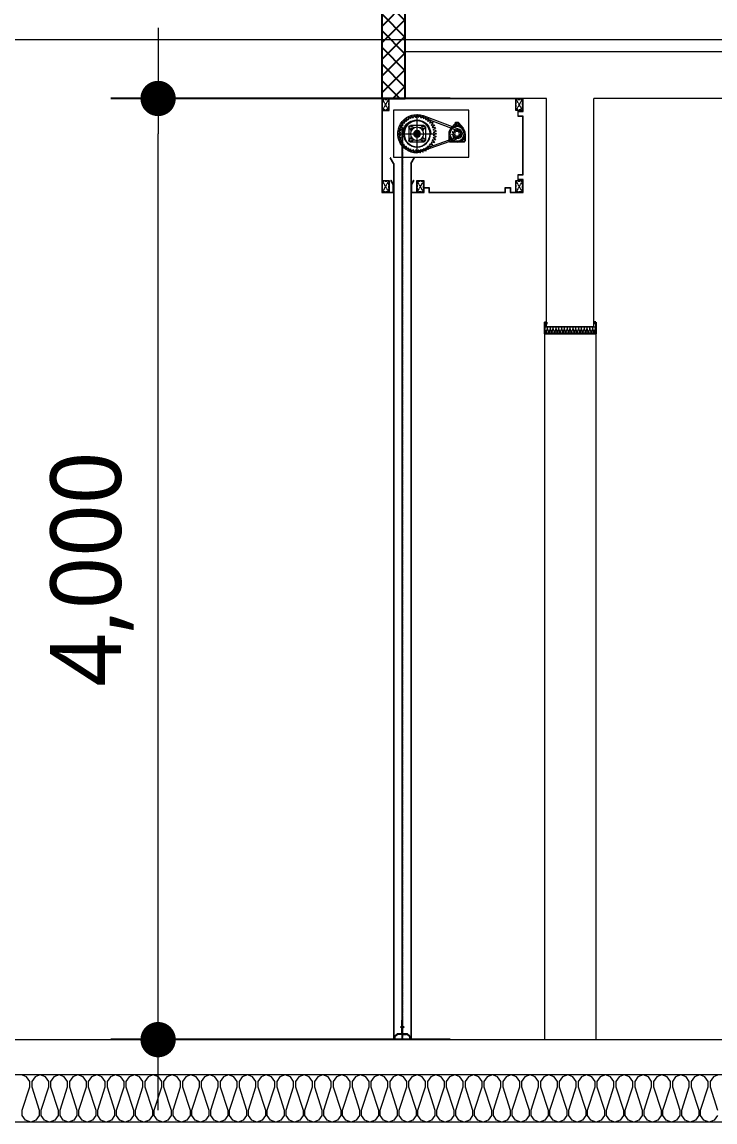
# Model space of a CAD drawing. Header units: millimetres. Extents: x 0 to 420000, y 0 to 297000.
# Drawn here: x 250735 to 253677, y 24100 to 28775 of the extents above; entities that cross this region are included whole.
import ezdxf

# ---------------------------------------------------------------- set-up
doc = ezdxf.new("R2010")
doc.units = ezdxf.units.MM
for name, pattern in [('CEN', [62, 60, -1, 0, -1]), ('CENTER', [2, 1.25, -0.25, 0.25, -0.25]), ('HIDDENX2', [0.75, 0.5, -0.25])]:
    doc.linetypes.add(name, pattern=pattern)
doc.layers.get('Defpoints').update_dxf_attribs({"color": 140})
for name, color, linetype, lineweight in [('A-AXIS-LINE', 1, 'CEN', 15), ('A-CONC-LIN1', 2, 'Continuous', 40), ('A-ELEV-LIN3', 8, 'Continuous', 18), ('A-WAXM-BLOC', 3, 'Continuous', 25), ('A-WAXM-PANL', 6, 'Continuous', 20), ('A-XXXX-FIN2', 6, 'Continuous', 20), ('A-XXXX-INSL2', 8, 'Continuous', 18), ('DJ', 7, 'Continuous', 5)]:
    doc.layers.add(name, color=color, linetype=linetype, lineweight=lineweight)
doc.layers.add('A-CONC-SOLD', color=253, linetype='CEN')
doc.layers.add('CEN', color=1, linetype='CEN')
doc.layers.add('A-XXXX-NPLT', color=144, linetype='Continuous', lineweight=15, plot=False)
doc.styles.add('HY울릉도L', font='')
doc.styles.add('맑은고딕', font='')
doc.styles.get('HY울릉도L').set_extended_font_data('HYwulM')
doc.styles.get('맑은고딕').set_extended_font_data('Malgun Gothic')
doc.dimstyles.new('CDIM', dxfattribs={"dimtxt": 3, "dimasz": 1.5, "dimexe": 2, "dimexo": 1, "dimgap": 1, "dimtad": 1, "dimdec": 0, "dimrnd": 0.5, "dimzin": 0, "dimdsep": 32, "dimlunit": 6, "dimtxsty": 'HY울릉도L', "dimblk1": '_CIDOT', "dimblk2": '_CIDOT', "dimsah": 1, "dimcen": 5.5, "dimclrd": 2, "dimclre": 2, "dimclrt": 7, "dimadec": 0, "dimazin": 0, "dimtfac": 1, "dimtdec": 0, "dimtix": 1, "dimtmove": 2, "dimatfit": 1, "dimldrblk": '_CIDOT', "dimfxl": 1, "dimtolj": 1, "dimtzin": 0, "dimlwd": -1, "dimarcsym": 0})

# ---------------------------------------------------------------- blocks, each defined once
blk = doc.blocks.new('axis(211208)')
at = {"layer": 'A-AXIS-LINE', "ltscale": 1000}
for p, q in [((4631788.1, -436868.7), (4955413.1, -436868.7)), ((4631788.1, -441118.7), (4955413.1, -441118.7))]:
    blk.add_line(p, q, dxfattribs=at)
blk = doc.blocks.new('방화스크린(냉동전실)(220321)')
at = {"layer": 'A-ELEV-LIN3'}
for p, q in [((225625.8, 83870.4), (225624.8, 83858.9)), ((225628.6, 83870.9), (225625.8, 83870.4)), ((225628.6, 83870.9), (225633.2, 83860.2)), ((225638.6, 83871.6), (225635.8, 83860.4)), ((225641.4, 83871.6), (225638.6, 83871.6)), ((225641.4, 83871.6), (225644.2, 83860.4)), ((225651.4, 83870.9), (225646.8, 83860.2)), ((225654.2, 83870.4), (225651.4, 83870.9)), ((225654.2, 83870.4), (225655.2, 83858.9)), ((225464.7, 83835.9), (225444.6, 83813.8)), ((225602.9, 83862.7), (225460.5, 83809.3)), ((225463.3, 83834.3), (225463.3, 83824.4)), ((225606, 83856.5), (225463.7, 83803.1)), ((225476.1, 83838.8), (225464.7, 83838.8)), ((225464.7, 83824.7), (225464.7, 83838.8)), ((225476.1, 83824.6), (225476.1, 83838.8)), ((225476.1, 83835.7), (225496.1, 83813.8)), ((225477.4, 83834.3), (225477.4, 83824.4)), ((225567.9, 83828.3), (225566.6, 83825.8)), ((225566.6, 83825.8), (225575.4, 83818.2)), ((225567.9, 83828.3), (225579.2, 83825.7)), ((225574.8, 83839.1), (225573.1, 83836.8)), ((225573.1, 83836.8), (225580.6, 83828)), ((225574.8, 83839.1), (225585.5, 83834.8)), ((225580.6, 83828), (225579.2, 83825.7)), ((225583.3, 83848.7), (225581.3, 83846.7)), ((225581.3, 83846.7), (225587.2, 83836.8)), ((225583.3, 83848.7), (225593.2, 83842.7)), ((225587.2, 83836.8), (225585.5, 83834.8)), ((225593.2, 83856.9), (225590.9, 83855.2)), ((225590.9, 83855.2), (225595.2, 83844.5)), ((225593.2, 83856.9), (225602, 83849.4)), ((225595.2, 83844.5), (225593.2, 83842.7)), ((225604.2, 83863.4), (225601.7, 83862.1)), ((225601.7, 83862.1), (225604.3, 83850.8)), ((225604.3, 83850.8), (225602, 83849.4)), ((225604.2, 83863.4), (225611.8, 83854.6)), ((225614.2, 83855.6), (225611.8, 83854.6)), ((225611.9, 83825.2), (225668.1, 83825.2)), ((225616.1, 83868.1), (225613.4, 83867.2)), ((225613.4, 83867.2), (225614.2, 83855.6)), ((225614.8, 83825.2), (225622.2, 83817.8)), ((225616.1, 83868.1), (225622.3, 83858.2)), ((225624.8, 83858.9), (225622.3, 83858.2)), ((225635.8, 83860.4), (225633.2, 83860.2)), ((225640, 83717.2), (225640, 83862.8)), ((225640, 83847.9), (225642.2, 83847.9)), ((225640, 83847.2), (225642.2, 83847.2)), ((225646.8, 83860.2), (225644.2, 83860.4)), ((225657.7, 83858.2), (225655.2, 83858.9)), ((225663.9, 83868.1), (225657.7, 83858.2)), ((225665.2, 83825.2), (225657.8, 83817.8)), ((225666.6, 83867.2), (225663.9, 83868.1)), ((225666.6, 83867.2), (225665.8, 83855.6)), ((225668.2, 83854.6), (225665.8, 83855.6)), ((225675.8, 83863.4), (225668.2, 83854.6)), ((225678.3, 83862.1), (225675.7, 83850.8)), ((225678, 83849.4), (225675.7, 83850.8)), ((225678.3, 83862.1), (225675.8, 83863.4)), ((225686.9, 83856.9), (225678, 83849.4)), ((225689.1, 83855.2), (225684.8, 83844.5)), ((225686.8, 83842.7), (225684.8, 83844.5)), ((225696.7, 83848.7), (225686.8, 83842.7)), ((225689.1, 83855.2), (225686.9, 83856.9)), ((225698.7, 83846.7), (225692.8, 83836.8)), ((225694.5, 83834.8), (225692.8, 83836.8)), ((225705.2, 83839.1), (225694.5, 83834.8)), ((225698.7, 83846.7), (225696.7, 83848.7)), ((225706.9, 83836.8), (225699.4, 83828)), ((225700.8, 83825.7), (225699.4, 83828)), ((225712.1, 83828.3), (225700.8, 83825.7)), ((225713.4, 83825.8), (225704.6, 83818.2)), ((225706.9, 83836.8), (225705.2, 83839.1)), ((225713.4, 83825.8), (225712.1, 83828.3)), ((225435.2, 83790), (225435.2, 83759.7)), ((225448.9, 83788.3), (225455.6, 83790.3)), ((225448.9, 83788.3), (225449.3, 83785.5)), ((225449.3, 83785.5), (225456.3, 83785.7)), ((225451.4, 83800.2), (225450.2, 83797.7)), ((225450.2, 83797.7), (225456.2, 83794)), ((225451.4, 83800.2), (225458.1, 83798.2)), ((225453.2, 83777), (225457.8, 83782.2)), ((225453.2, 83777), (225455, 83774.8)), ((225455, 83774.8), (225460.8, 83778.8)), ((225456.2, 83794), (225455.6, 83790.3)), ((225456.3, 83785.7), (225457.8, 83782.2)), ((225459.9, 83808.9), (225457.5, 83807.3)), ((225457.5, 83807.3), (225460.6, 83801)), ((225460.6, 83801), (225458.1, 83798.2)), ((225459.9, 83808.9), (225464.5, 83803.5)), ((225460.8, 83778.8), (225464, 83776.7)), ((225462.9, 83769.7), (225464, 83776.7)), ((225468.1, 83804.5), (225464.5, 83803.5)), ((225468.9, 83811.5), (225468.1, 83804.5)), ((225471.8, 83811.5), (225468.9, 83811.5)), ((225471.8, 83811.5), (225472.7, 83804.5)), ((225476.3, 83803.5), (225472.7, 83804.5)), ((225480.8, 83808.9), (225476.3, 83803.5)), ((225476.6, 83776.7), (225479.8, 83778.7)), ((225477.8, 83769.7), (225476.6, 83776.7)), ((225485.7, 83774.8), (225479.8, 83778.7)), ((225483.2, 83807.3), (225480.2, 83801)), ((225482.6, 83798.1), (225480.2, 83801)), ((225483.2, 83807.3), (225480.8, 83808.9)), ((225489.3, 83800.2), (225482.6, 83798.1)), ((225482.8, 83782.2), (225484.4, 83785.6)), ((225487.5, 83777), (225482.8, 83782.2)), ((225491.4, 83785.5), (225484.4, 83785.6)), ((225490.5, 83797.7), (225484.6, 83793.9)), ((225485.1, 83790.2), (225484.6, 83793.9)), ((225491.8, 83788.3), (225485.1, 83790.2)), ((225485.7, 83774.8), (225487.5, 83777)), ((225490.5, 83797.7), (225489.3, 83800.2)), ((225491.4, 83785.5), (225491.8, 83788.3)), ((225505.5, 83790), (225505.5, 83759.7)), ((225558.4, 83791.4), (225569.6, 83794.2)), ((225558.4, 83791.4), (225558.4, 83788.6)), ((225558.4, 83788.6), (225569.6, 83785.8)), ((225559.6, 83804.2), (225559.1, 83801.4)), ((225559.1, 83801.4), (225569.8, 83796.8)), ((225559.1, 83778.6), (225569.8, 83783.2)), ((225559.1, 83778.6), (225559.6, 83775.8)), ((225559.6, 83804.2), (225571.1, 83805.2)), ((225562.8, 83816.6), (225561.9, 83813.9)), ((225561.9, 83813.9), (225571.8, 83807.7)), ((225562.8, 83816.6), (225574.4, 83815.8)), ((225712.8, 83790), (225567.2, 83790)), ((225569.8, 83796.8), (225569.6, 83794.2)), ((225569.6, 83785.8), (225569.8, 83783.2)), ((225571.8, 83807.7), (225571.1, 83805.2)), ((225575.4, 83818.2), (225574.4, 83815.8)), ((225582.8, 83790), (225582.1, 83790)), ((225604.8, 83818.1), (225604.8, 83761.8)), ((225604.8, 83815.2), (225612.2, 83807.8)), ((225629.5, 83790.6), (225640.6, 83779.5)), ((225630.5, 83794.6), (225644.5, 83780.5)), ((225632.5, 83797.5), (225647.5, 83782.5)), ((225635.5, 83799.5), (225649.5, 83785.4)), ((225650.5, 83789.4), (225639.4, 83800.5)), ((225675.2, 83815.2), (225667.8, 83807.8)), ((225675.2, 83818.1), (225675.2, 83761.8)), ((225705.6, 83815.8), (225704.6, 83818.2)), ((225717.2, 83816.6), (225705.6, 83815.8)), ((225718.1, 83813.9), (225708.2, 83807.7)), ((225708.9, 83805.2), (225708.2, 83807.7)), ((225720.4, 83804.2), (225708.9, 83805.2)), ((225720.9, 83801.4), (225710.2, 83796.8)), ((225710.4, 83794.2), (225710.2, 83796.8)), ((225710.2, 83783.2), (225710.4, 83785.8)), ((225720.9, 83778.6), (225710.2, 83783.2)), ((225721.6, 83791.4), (225710.4, 83794.2)), ((225721.6, 83788.6), (225710.4, 83785.8)), ((225718.1, 83813.9), (225717.2, 83816.6)), ((225720.9, 83801.4), (225720.4, 83804.2)), ((225720.4, 83775.8), (225720.9, 83778.6)), ((225721.6, 83788.6), (225721.6, 83791.4)), ((225441, 83770.6), (225435.2, 83764.8)), ((225440.1, 83754.9), (225500.6, 83754.9)), ((225451, 83760.7), (225445.2, 83754.9)), ((225462.9, 83769.7), (225465.6, 83769)), ((225465.6, 83769), (225468.4, 83775.4)), ((225468.4, 83775.4), (225472.2, 83775.4)), ((225640.9, 83715.3), (225470.5, 83775.3)), ((225641, 83708.4), (225470.6, 83768.4)), ((225475.1, 83769), (225472.2, 83775.4)), ((225475.1, 83769), (225477.8, 83769.7)), ((225489.7, 83760.7), (225495.5, 83754.9)), ((225499.7, 83770.6), (225505.5, 83764.8)), ((225559.6, 83775.8), (225571.1, 83774.8)), ((225561.9, 83766.1), (225571.8, 83772.3)), ((225561.9, 83766.1), (225562.8, 83763.4)), ((225562.8, 83763.4), (225574.4, 83764.2)), ((225566.6, 83754.2), (225575.4, 83761.8)), ((225566.6, 83754.2), (225567.9, 83751.7)), ((225567.9, 83751.7), (225579.2, 83754.3)), ((225571.1, 83774.8), (225571.8, 83772.3)), ((225573.1, 83743.1), (225580.6, 83752)), ((225573.1, 83743.1), (225574.8, 83740.9)), ((225574.4, 83764.2), (225575.4, 83761.8)), ((225574.8, 83740.9), (225585.5, 83745.2)), ((225579.2, 83754.3), (225580.6, 83752)), ((225581.3, 83733.3), (225587.2, 83743.2)), ((225581.3, 83733.3), (225583.3, 83731.3)), ((225583.3, 83731.3), (225593.2, 83737.2)), ((225585.5, 83745.2), (225587.2, 83743.2)), ((225590.9, 83724.8), (225595.2, 83735.5)), ((225593.2, 83737.2), (225595.2, 83735.5)), ((225593.2, 83723.1), (225602, 83730.6)), ((225602, 83730.6), (225604.3, 83729.2)), ((225612.2, 83772.2), (225604.8, 83764.8)), ((225611.9, 83754.8), (225668.1, 83754.8)), ((225622.2, 83762.2), (225614.8, 83754.8)), ((225657.8, 83762.2), (225665.2, 83754.8)), ((225667.8, 83772.2), (225675.2, 83764.8)), ((225675.7, 83729.2), (225678, 83730.6)), ((225686.9, 83723.1), (225678, 83730.6)), ((225684.8, 83735.5), (225686.8, 83737.2)), ((225689.1, 83724.8), (225684.8, 83735.5)), ((225696.7, 83731.3), (225686.8, 83737.2)), ((225692.8, 83743.2), (225694.5, 83745.2)), ((225698.7, 83733.3), (225692.8, 83743.2)), ((225705.2, 83740.9), (225694.5, 83745.2)), ((225696.7, 83731.3), (225698.7, 83733.3)), ((225699.4, 83752), (225700.8, 83754.3)), ((225706.9, 83743.1), (225699.4, 83752)), ((225712.1, 83751.7), (225700.8, 83754.3)), ((225704.6, 83761.8), (225705.6, 83764.2)), ((225713.4, 83754.2), (225704.6, 83761.8)), ((225705.2, 83740.9), (225706.9, 83743.1)), ((225717.2, 83763.4), (225705.6, 83764.2)), ((225708.2, 83772.3), (225708.9, 83774.8)), ((225718.1, 83766.1), (225708.2, 83772.3)), ((225720.4, 83775.8), (225708.9, 83774.8)), ((225712.1, 83751.7), (225713.4, 83754.2)), ((225717.2, 83763.4), (225718.1, 83766.1)), ((225590.9, 83724.8), (225593.2, 83723.1)), ((225601.7, 83717.9), (225604.3, 83729.2)), ((225601.7, 83717.9), (225604.2, 83716.6)), ((225604.2, 83716.6), (225611.8, 83725.4)), ((225611.8, 83725.4), (225614.2, 83724.4)), ((225613.4, 83712.8), (225614.2, 83724.4)), ((225613.4, 83712.8), (225616.1, 83711.9)), ((225616.1, 83711.9), (225622.3, 83721.8)), ((225622.3, 83721.8), (225624.8, 83721.1)), ((225625.8, 83709.6), (225624.8, 83721.1)), ((225625.8, 83709.6), (225628.6, 83709.1)), ((225628.6, 83709.1), (225633.2, 83719.8)), ((225633.2, 83719.8), (225635.8, 83719.6)), ((225638.6, 83708.4), (225635.8, 83719.6)), ((225638.6, 83708.4), (225641.4, 83708.4)), ((225641.4, 83708.4), (225644.2, 83719.6)), ((225644.2, 83719.6), (225646.8, 83719.8)), ((225651.4, 83709.1), (225646.8, 83719.8)), ((225652.1, 83687.8), (225651, 83687.2)), ((225665, 83663), (225651, 83687.2)), ((225651.4, 83709.1), (225654.2, 83709.6)), ((225666.2, 83663.4), (225652.1, 83687.8)), ((225654.2, 83709.6), (225655.2, 83721.1)), ((225655.2, 83721.1), (225657.7, 83721.8)), ((225663.9, 83711.9), (225657.7, 83721.8)), ((225663.9, 83711.9), (225666.6, 83712.8)), ((225665.8, 83724.4), (225668.2, 83725.4)), ((225666.6, 83712.8), (225665.8, 83724.4)), ((225675.8, 83716.6), (225668.2, 83725.4)), ((225678.3, 83717.9), (225675.7, 83729.2)), ((225675.8, 83716.6), (225678.3, 83717.9)), ((225686.9, 83723.1), (225689.1, 83724.8)), ((225738.8, 83663.4), (225752.9, 83687.8)), ((225740, 83663), (225754, 83687.2)), ((225752.9, 83687.8), (225754, 83687.2)), ((225665, 83663), (225665, 79940)), ((225666.2, 83663.4), (225666.2, 79940)), ((225738.8, 83663.4), (225738.8, 79940)), ((225740, 83663), (225740, 79940))]:
    blk.add_line(p, q, dxfattribs=at)
blk.add_lwpolyline([(225420, 83890), (225740, 83890), (225740, 83690), (225420, 83690)], close=True, dxfattribs=at)
for centre, radius in [((225470.3, 83790), 35.1), ((225470.3, 83830.7), 4.16), ((225640, 83790), 57.2), ((225640, 83790), 55), ((225470.3, 83790), 30.4), ((225470.3, 83790), 10.3), ((225613.6, 83816.4), 5.28), ((225640, 83790), 28.1), ((225640, 83790), 14.2), ((225640, 83790), 10.6), ((225666.4, 83816.4), 5.28), ((225441.5, 83761.2), 4.16), ((225499.2, 83761.2), 4.16), ((225613.6, 83763.6), 5.28), ((225666.4, 83763.6), 5.28)]:
    blk.add_circle(centre, radius, dxfattribs=at)
for centre, radius, start, end in [((225640, 83790), 81.6, 270.6676, 117.0579), ((225640, 83790), 58, 90, 180), ((225640, 83790), 57.3, 90, 180), ((225611.9, 83818.1), 7.04, 90, 180), ((225640, 83790), 74.7, 270.6651, 117.0605), ((225642.2, 83787.2), 60.7, 0, 90), ((225642.2, 83787.2), 60, 0, 90), ((225668.1, 83818.1), 7.04, 0, 90), ((225470.3, 83790), 21.6, 117.0304, 270.6943), ((225470.3, 83790), 14.7, 117.0304, 270.6943), ((225607.2, 83802.8), 7.04, 338.5782, 45), ((225607.2, 83777.1), 7.04, 315, 21.4218), ((225627.2, 83822.7), 7.04, 225, 291.4218), ((225652.9, 83822.7), 7.04, 248.5782, 315), ((225672.8, 83802.8), 7.04, 135, 201.4218), ((225672.8, 83777.1), 7.04, 158.5782, 225), ((225470.3, 83790), 46.4, 220.779, 229.221), ((225470.3, 83790), 46.4, 310.779, 319.221), ((225611.9, 83761.8), 7.04, 180, 270), ((225627.2, 83757.2), 7.04, 68.5782, 135), ((225652.9, 83757.2), 7.04, 45, 111.4218), ((225668.1, 83761.8), 7.04, 270, 0)]:
    blk.add_arc(centre, radius, start, end, dxfattribs=at)
at = {"layer": 'CEN', "color": 1, "linetype": 'CENTER'}
blk.add_line((225702.5, 79940), (225702.5, 83819.7), dxfattribs=at)
at = {"layer": 'DJ', "color": 8, "linetype": 'HIDDENX2'}
for p, q in [((225193.7, 83891.3), (225218.7, 83936.3)), ((225193.7, 83936.3), (225218.7, 83891.3)), ((225761.3, 83891.3), (225786.3, 83936.3)), ((225761.3, 83936.3), (225786.3, 83891.3)), ((225193.7, 83543.7), (225218.7, 83588.7)), ((225193.7, 83588.7), (225218.7, 83543.7)), ((225613.7, 83543.7), (225638.7, 83588.7)), ((225613.7, 83588.7), (225638.7, 83543.7)), ((225761.3, 83543.7), (225786.3, 83588.7)), ((225761.3, 83588.7), (225786.3, 83543.7))]:
    blk.add_line(p, q, dxfattribs=at)
at = {"layer": 'DJ', "color": 4}
for p, q in [((225702.2, 79941.5), (225702.2, 83787.2)), ((225702.9, 79941.5), (225702.9, 83787.2)), ((225702.9, 79941.5), (225702.2, 79941.5))]:
    blk.add_line(p, q, dxfattribs=at)
at = {"layer": 'DJ', "color": 1, "linetype": 'Continuous'}
for p, q in [((225697.9, 79995.3), (225697.9, 79991.7)), ((225698.1, 79995.5), (225698, 79995.5)), ((225698.1, 79991.5), (225698, 79991.5)), ((225698.1, 79995.5), (225698.1, 79991.5)), ((225698.3, 79995.6), (225698.2, 79995.6)), ((225698.3, 79991.4), (225698.2, 79991.4)), ((225698.3, 79995.7), (225700.6, 79995.7)), ((225698.3, 79991.2), (225698.3, 79995.7)), ((225698.5, 79995.7), (225698.3, 79995.5)), ((225698.5, 79995.7), (225698.3, 79995.6)), ((225698.4, 79995.7), (225698.3, 79995.7)), ((225698.5, 79995.6), (225698.3, 79995.4)), ((225698.4, 79995.5), (225698.3, 79995.4)), ((225698.4, 79995.4), (225698.3, 79995.3)), ((225698.4, 79995.2), (225698.3, 79995.2)), ((225698.3, 79995.1), (225698.3, 79995)), ((225698.3, 79995.1), (225698.3, 79995.1)), ((225698.3, 79995), (225698.3, 79995)), ((225698.3, 79994.3), (225698.3, 79994.3)), ((225698.3, 79994.2), (225698.3, 79994.2)), ((225698.3, 79994.2), (225698.3, 79994.2)), ((225698.3, 79994.1), (225698.3, 79994.1)), ((225698.4, 79994), (225698.3, 79993.9)), ((225698.3, 79994), (225698.3, 79994)), ((225698.4, 79993.9), (225698.3, 79993.8)), ((225698.4, 79993.9), (225698.3, 79993.8)), ((225698.4, 79993.8), (225698.3, 79993.7)), ((225698.5, 79993.7), (225698.3, 79993.5)), ((225698.4, 79993.7), (225698.3, 79993.6)), ((225698.5, 79993.6), (225698.3, 79993.4)), ((225698.5, 79993.6), (225698.3, 79993.4)), ((225698.5, 79993.5), (225698.3, 79993.3)), ((225698.5, 79993.4), (225698.3, 79993.2)), ((225698.4, 79993.3), (225698.3, 79993.1)), ((225698.4, 79993.1), (225698.3, 79993)), ((225698.4, 79993), (225698.3, 79993)), ((225698.3, 79992.9), (225698.3, 79992.9)), ((225698.3, 79992.8), (225698.3, 79992.8)), ((225698.3, 79992.7), (225698.3, 79992.7)), ((225698.3, 79992), (225698.3, 79992)), ((225698.3, 79991.9), (225698.3, 79991.9)), ((225698.3, 79991.9), (225698.3, 79991.9)), ((225698.3, 79991.8), (225698.3, 79991.8)), ((225698.4, 79991.7), (225698.3, 79991.6)), ((225698.4, 79991.7), (225698.3, 79991.7)), ((225698.4, 79991.6), (225698.3, 79991.5)), ((225698.4, 79991.6), (225698.3, 79991.5)), ((225698.4, 79991.5), (225698.3, 79991.4)), ((225698.5, 79991.4), (225698.3, 79991.2)), ((225698.4, 79991.4), (225698.3, 79991.3)), ((225698.3, 79991.2), (225700.6, 79991.2)), ((225698.5, 79991.3), (225698.4, 79991.2)), ((225700.3, 79993.5), (225698.5, 79993.5)), ((225698.5, 79991.3), (225698.5, 79991.2)), ((225700.4, 79995.7), (225700.3, 79995.7)), ((225700.6, 79993.7), (225700.3, 79993.5)), ((225700.6, 79993.6), (225700.3, 79993.4)), ((225700.6, 79991.5), (225700.3, 79991.2)), ((225700.6, 79995.7), (225700.4, 79995.5)), ((225700.5, 79995.7), (225700.4, 79995.6)), ((225700.4, 79995.7), (225700.4, 79995.7)), ((225700.6, 79995.6), (225700.4, 79995.5)), ((225700.6, 79995.5), (225700.4, 79995.4)), ((225700.6, 79993.9), (225700.4, 79993.7)), ((225700.6, 79993.8), (225700.4, 79993.6)), ((225700.6, 79993.5), (225700.4, 79993.3)), ((225700.6, 79993.5), (225700.4, 79993.4)), ((225700.6, 79993.4), (225700.4, 79993.3)), ((225700.6, 79993.3), (225700.4, 79993.2)), ((225700.6, 79991.6), (225700.4, 79991.4)), ((225700.6, 79991.6), (225700.4, 79991.5)), ((225700.6, 79991.4), (225700.4, 79991.2)), ((225700.6, 79995.5), (225700.5, 79995.4)), ((225700.6, 79995.4), (225700.5, 79995.3)), ((225700.6, 79995.3), (225700.5, 79995.2)), ((225700.6, 79995.2), (225700.5, 79995.2)), ((225700.6, 79995.1), (225700.5, 79995)), ((225700.6, 79995.1), (225700.5, 79995.1)), ((225700.6, 79995), (225700.5, 79995)), ((225700.6, 79994.3), (225700.5, 79994.3)), ((225700.6, 79994.2), (225700.5, 79994.2)), ((225700.6, 79994.1), (225700.5, 79994.1)), ((225700.6, 79994), (225700.5, 79994)), ((225700.6, 79993.9), (225700.5, 79993.9)), ((225700.6, 79993.2), (225700.5, 79993.1)), ((225700.6, 79993.2), (225700.5, 79993.1)), ((225700.6, 79993.1), (225700.5, 79993)), ((225700.6, 79993), (225700.5, 79993)), ((225700.6, 79992.9), (225700.5, 79992.9)), ((225700.6, 79992.8), (225700.5, 79992.7)), ((225700.6, 79992.8), (225700.5, 79992.8)), ((225700.6, 79992), (225700.5, 79991.9)), ((225700.6, 79992), (225700.5, 79992)), ((225700.6, 79991.9), (225700.5, 79991.9)), ((225700.6, 79991.8), (225700.5, 79991.7)), ((225700.6, 79991.7), (225700.5, 79991.6)), ((225700.6, 79991.3), (225700.5, 79991.2)), ((225700.6, 79991.2), (225700.6, 79995.7)), ((225706.7, 79995.7), (225704.5, 79995.7)), ((225704.5, 79995.7), (225704.6, 79995.5)), ((225704.5, 79995.7), (225704.6, 79995.6)), ((225704.5, 79991.2), (225704.5, 79995.7)), ((225704.5, 79995.6), (225704.6, 79995.5)), ((225704.5, 79995.5), (225704.5, 79995.4)), ((225704.5, 79995.5), (225704.6, 79995.4)), ((225704.5, 79995.4), (225704.5, 79995.3)), ((225704.5, 79995.3), (225704.5, 79995.2)), ((225704.5, 79995.2), (225704.5, 79995.2)), ((225704.5, 79995.1), (225704.5, 79995)), ((225704.5, 79995.1), (225704.5, 79995.1)), ((225704.5, 79995), (225704.5, 79995)), ((225704.5, 79994.3), (225704.5, 79994.3)), ((225704.5, 79994.2), (225704.5, 79994.2)), ((225704.5, 79994.1), (225704.5, 79994.1)), ((225704.5, 79994), (225704.5, 79994)), ((225704.5, 79993.9), (225704.6, 79993.7)), ((225704.5, 79993.9), (225704.5, 79993.9)), ((225704.5, 79993.8), (225704.6, 79993.6)), ((225704.5, 79993.7), (225704.7, 79993.5)), ((225704.5, 79993.6), (225704.7, 79993.4)), ((225704.5, 79993.5), (225704.6, 79993.3)), ((225704.5, 79993.5), (225704.6, 79993.4)), ((225704.5, 79993.4), (225704.6, 79993.3)), ((225704.5, 79993.3), (225704.6, 79993.2)), ((225704.5, 79993.2), (225704.5, 79993.1)), ((225704.5, 79993.2), (225704.5, 79993.1)), ((225704.5, 79993.1), (225704.5, 79993)), ((225704.5, 79993), (225704.5, 79993)), ((225704.5, 79992.9), (225704.5, 79992.9)), ((225704.5, 79992.8), (225704.5, 79992.7)), ((225704.5, 79992.8), (225704.5, 79992.8)), ((225704.5, 79992), (225704.5, 79991.9)), ((225704.5, 79992), (225704.5, 79992)), ((225704.5, 79991.9), (225704.5, 79991.9)), ((225704.5, 79991.8), (225704.5, 79991.7)), ((225704.5, 79991.7), (225704.5, 79991.6)), ((225704.5, 79991.6), (225704.6, 79991.4)), ((225704.5, 79991.6), (225704.6, 79991.5)), ((225704.5, 79991.5), (225704.7, 79991.2)), ((225704.5, 79991.4), (225704.6, 79991.2)), ((225704.5, 79991.3), (225704.5, 79991.2)), ((225706.7, 79991.2), (225704.5, 79991.2)), ((225704.6, 79995.7), (225704.6, 79995.7)), ((225704.6, 79995.7), (225704.7, 79995.7)), ((225704.7, 79993.5), (225706.5, 79993.5)), ((225706.5, 79995.7), (225706.7, 79995.5)), ((225706.5, 79995.7), (225706.7, 79995.6)), ((225706.5, 79995.6), (225706.7, 79995.4)), ((225706.5, 79993.7), (225706.7, 79993.5)), ((225706.5, 79993.6), (225706.7, 79993.4)), ((225706.5, 79993.6), (225706.7, 79993.4)), ((225706.5, 79993.5), (225706.7, 79993.3)), ((225706.5, 79993.4), (225706.7, 79993.2)), ((225706.5, 79991.4), (225706.7, 79991.2)), ((225706.5, 79991.3), (225706.5, 79991.2)), ((225706.5, 79991.3), (225706.6, 79991.2)), ((225706.6, 79995.7), (225706.7, 79995.7)), ((225706.6, 79995.5), (225706.7, 79995.4)), ((225706.6, 79995.4), (225706.7, 79995.3)), ((225706.6, 79994), (225706.7, 79993.9)), ((225706.6, 79993.9), (225706.7, 79993.8)), ((225706.6, 79993.9), (225706.7, 79993.8)), ((225706.6, 79993.8), (225706.7, 79993.7)), ((225706.6, 79993.7), (225706.7, 79993.6)), ((225706.6, 79993.3), (225706.7, 79993.1)), ((225706.6, 79993.1), (225706.7, 79993)), ((225706.6, 79993), (225706.7, 79993)), ((225706.6, 79991.7), (225706.7, 79991.6)), ((225706.6, 79991.7), (225706.7, 79991.7)), ((225706.6, 79991.6), (225706.7, 79991.5)), ((225706.6, 79991.6), (225706.7, 79991.5)), ((225706.6, 79991.5), (225706.7, 79991.4)), ((225706.6, 79991.4), (225706.7, 79991.3)), ((225706.7, 79991.2), (225706.7, 79995.7)), ((225706.7, 79995.6), (225706.8, 79995.6)), ((225706.6, 79995.2), (225706.7, 79995.2)), ((225706.7, 79995.1), (225706.7, 79995)), ((225706.7, 79995.1), (225706.7, 79995.1)), ((225706.7, 79995), (225706.7, 79995)), ((225706.7, 79994.3), (225706.7, 79994.3)), ((225706.7, 79994.2), (225706.7, 79994.2)), ((225706.7, 79994.2), (225706.7, 79994.2)), ((225706.7, 79994.1), (225706.7, 79994.1)), ((225706.7, 79994), (225706.7, 79994)), ((225706.7, 79992.9), (225706.7, 79992.9)), ((225706.7, 79992.8), (225706.7, 79992.8)), ((225706.7, 79992.7), (225706.7, 79992.7)), ((225706.7, 79992), (225706.7, 79992)), ((225706.7, 79991.9), (225706.7, 79991.9)), ((225706.7, 79991.9), (225706.7, 79991.9)), ((225706.7, 79991.8), (225706.7, 79991.8)), ((225706.7, 79991.4), (225706.8, 79991.4)), ((225706.9, 79995.5), (225706.9, 79991.5)), ((225706.9, 79995.5), (225707, 79995.5)), ((225706.9, 79991.5), (225707, 79991.5)), ((225707.2, 79995.3), (225707.2, 79991.7))]:
    blk.add_line(p, q, dxfattribs=at)
at = {"layer": 'DJ', "color": 4}
blk.add_lwpolyline([(225654, 83591.7), (225655, 83592.3), (225665, 83575), (225665, 83540), (225610, 83540), (225610, 83560), (225590, 83560), (225590, 83540), (225265, 83540), (225265, 83560), (225245, 83560), (225245, 83540), (225190, 83540), (225190, 83595), (225210, 83595), (225210, 83615), (225190, 83615), (225190, 83865), (225210, 83865), (225210, 83885), (225190, 83885), (225190, 83940), (225790, 83940), (225790, 83540), (225740, 83540), (225740, 83575), (225750, 83592.3), (225751, 83591.7)], dxfattribs=at)
at = {"layer": 'DJ', "color": 5}
for points in [[(225191.2, 83938.8), (225191.2, 83888.8), (225221.2, 83888.8), (225221.2, 83938.8)], [(225191.2, 83591.2), (225191.2, 83541.2), (225221.2, 83541.2), (225221.2, 83591.2)], [(225611.2, 83591.2), (225611.2, 83541.2), (225641.2, 83541.2), (225641.2, 83591.2)], [(225758.8, 83591.2), (225758.8, 83541.2), (225788.8, 83541.2), (225788.8, 83591.2)], [(225702.2, 80023.5), (225702.2, 79961.9), (225685.6, 79961.9), (225685.6, 79963.5), (225700.6, 79963.5), (225700.6, 80023.5)], [(225702.9, 80023.5), (225702.9, 79961.9), (225719.5, 79961.9), (225719.5, 79963.5), (225704.5, 79963.5), (225704.5, 80023.5)]]:
    blk.add_lwpolyline(points, close=True, dxfattribs=at)
at = {"layer": 'DJ', "color": 8}
for points in [[(225654, 83591.7), (225663.8, 83574.7), (225663.8, 83541.2), (225611.2, 83541.2), (225611.2, 83561.2), (225588.8, 83561.2), (225588.8, 83541.2), (225266.2, 83541.2), (225266.2, 83561.2), (225243.8, 83561.2), (225243.8, 83541.2), (225191.2, 83541.2), (225191.2, 83593.8), (225211.2, 83593.8), (225211.2, 83616.2), (225191.2, 83616.2), (225191.2, 83863.8), (225211.2, 83863.8), (225211.2, 83886.2), (225191.2, 83886.2), (225191.2, 83938.8), (225788.8, 83938.8)], [(225788.8, 83938.8), (225788.8, 83541.2), (225741.2, 83541.2), (225741.2, 83574.7), (225751, 83591.7)]]:
    blk.add_lwpolyline(points, dxfattribs=at)
at = {"layer": 'DJ', "color": 8, "linetype": 'HIDDENX2'}
for points in [[(225193.7, 83936.3), (225193.7, 83891.3), (225218.7, 83891.3), (225218.7, 83936.3)], [(225761.3, 83936.3), (225761.3, 83891.3), (225786.3, 83891.3), (225786.3, 83936.3)], [(225193.7, 83588.7), (225193.7, 83543.7), (225218.7, 83543.7), (225218.7, 83588.7)], [(225613.7, 83588.7), (225613.7, 83543.7), (225638.7, 83543.7), (225638.7, 83588.7)], [(225761.3, 83588.7), (225761.3, 83543.7), (225786.3, 83543.7), (225786.3, 83588.7)]]:
    blk.add_lwpolyline(points, close=True, dxfattribs=at)
at = {"layer": 'DJ', "color": 5}
blk.add_lwpolyline([(225788.8, 83888.8), (225758.8, 83888.8), (225758.8, 83938.8)], dxfattribs=at)
at = {"layer": 'DJ', "color": 6, "lineweight": 9}
blk.add_lwpolyline([(225707.5, 79963.5), (225707.5, 79965), (225722.5, 79965), (225734.5, 79955), (225734.5, 79940), (225670.5, 79940), (225670.5, 79955), (225682.5, 79965), (225697.5, 79965), (225697.5, 79963.5), (225683, 79963.5), (225672, 79954.3), (225672, 79941.5), (225733, 79941.5), (225733, 79954.3), (225722, 79963.5)], close=True, dxfattribs=at)
at = {"layer": 'DJ', "color": 1, "linetype": 'Continuous'}
for centre, radius, start, end in [((225697.9, 79993.5), 1.8, 90, 270), ((225698, 79995.3), 0.135, 90, 180), ((225698, 79991.7), 0.135, 180, 270), ((225698.2, 79995.5), 0.135, 90, 180), ((225698.2, 79991.5), 0.135, 180, 270), ((225700.3, 79994.8), 2.02, 151.2403, 184.281), ((225700.3, 79994.5), 2.02, 175.719, 208.7597), ((225700.3, 79992.5), 2.02, 151.2403, 184.281), ((225700.3, 79992.2), 2.02, 175.719, 208.7597), ((225698.5, 79994.8), 2.02, 355.719, 28.7597), ((225698.5, 79994.5), 2.02, 331.2403, 4.281), ((225698.5, 79992.5), 2.02, 355.719, 28.7597), ((225698.5, 79992.2), 2.02, 331.2403, 4.281), ((225706.5, 79994.8), 2.02, 151.2403, 184.281), ((225706.5, 79994.5), 2.02, 175.719, 208.7597), ((225706.5, 79992.5), 2.02, 151.2403, 184.281), ((225706.5, 79992.2), 2.02, 175.719, 208.7597), ((225704.7, 79994.8), 2.02, 355.719, 28.7597), ((225704.7, 79994.5), 2.02, 331.2403, 4.281), ((225704.7, 79992.5), 2.02, 355.719, 28.7597), ((225704.7, 79992.2), 2.02, 331.2403, 4.281), ((225706.8, 79995.5), 0.135, 0, 90), ((225706.8, 79991.5), 0.135, 270, 0), ((225707, 79995.3), 0.135, 0, 90), ((225707, 79991.7), 0.135, 270, 0), ((225707.2, 79993.5), 1.8, 270, 90)]:
    blk.add_arc(centre, radius, start, end, dxfattribs=at)
blk = doc.blocks.new('지하2층')
at = {"layer": 'A-CONC-SOLD'}
h = blk.add_hatch(dxfattribs=at)
h.set_pattern_fill('블럭단면', color=256, scale=50)
h.set_pattern_definition([(45, (4605061.26, -425568.714), (-35.355339, 35.355339), []), (135, (4605061.26, -425568.714), (-35.355339, -35.355339), [])])
h.paths.add_polyline_path([(4822673.8, -391918.7), (4822573.8, -391918.7), (4822573.8, -397118.7), (4822673.8, -397118.7)])
at = {"color": 6}
for p, q in [((4823264.8, -398068.7), (4823264.8, -398118.7)), ((4823264.8, -398068.7), (4823273.8, -398068.7)), ((4823265.4, -398069.3), (4823265.4, -398118.1)), ((4823265.4, -398069.3), (4823273.2, -398069.3)), ((4823273.2, -398069.3), (4823273.2, -398077.7)), ((4823273.8, -398068.7), (4823273.8, -398077.7)), ((4823482.8, -398068.7), (4823473.8, -398068.7)), ((4823473.8, -398068.7), (4823473.8, -398077.7)), ((4823482.2, -398069.3), (4823474.4, -398069.3)), ((4823474.4, -398069.3), (4823474.4, -398077.7)), ((4823482.2, -398069.3), (4823482.2, -398118.1)), ((4823482.8, -398068.7), (4823482.8, -398118.7)), ((4823482.8, -398118.7), (4823264.8, -398118.7)), ((4823482.2, -398118.1), (4823265.4, -398118.1)), ((4823273.8, -398077.7), (4823273.2, -398077.7)), ((4823473.8, -398077.7), (4823474.4, -398077.7))]:
    blk.add_line(p, q, dxfattribs=at)
at = {"layer": 'A-ELEV-LIN3'}
for p, q in [((4823264.8, -398118.7), (4823264.8, -401118.7)), ((4823482.8, -398118.7), (4823482.8, -401118.7))]:
    blk.add_line(p, q, dxfattribs=at)
at = {"layer": 'A-WAXM-BLOC', "ltscale": 500}
blk.add_lwpolyline([(4822573.8, -391918.7), (4822573.8, -397118.7), (4822673.8, -397118.7), (4822673.8, -391918.7), (4822573.8, -391918.7)], dxfattribs=at)
at = {"layer": 'A-WAXM-PANL'}
blk.add_line((4823473.8, -398088.7), (4823473.8, -398088.7), dxfattribs=at)
at = {"layer": 'A-WAXM-PANL', "ltscale": 500}
for points in [[(4822673.8, -396918.7), (4826673.8, -396918.7), (4826673.8, -398088.7)], [(4823273.8, -397118.7), (4822673.8, -397118.7)]]:
    blk.add_lwpolyline(points, dxfattribs=at)
at = {"layer": 'A-WAXM-PANL'}
for points in [[(4823273.8, -398089.3), (4823273.8, -397118.7)], [(4823473.8, -398088.9), (4823473.8, -397118.7)], [(4826473.8, -398088.7), (4826473.8, -397118.7), (4823473.8, -397118.7)], [(4823473.8, -398088.7), (4823273.8, -398088.7)]]:
    blk.add_lwpolyline(points, dxfattribs=at)
at = {"layer": 'A-XXXX-FIN2'}
blk.add_lwpolyline([(4801423.8, -401118.7), (4877723.8, -401118.7)], dxfattribs=at)
at = {"layer": 'A-XXXX-INSL2'}
blk.add_lwpolyline([(4823265.4, -398118.7, 0.508699), (4823270.7, -398111.4), (4823266.1, -398096, -1.37259), (4823276.7, -398096), (4823272.1, -398111.4, 1.37259), (4823282.7, -398111.4), (4823278.1, -398096, -1.37259), (4823288.7, -398096), (4823284.1, -398111.4, 1.37259), (4823294.7, -398111.4), (4823290.1, -398096, -1.37259), (4823300.7, -398096), (4823296.1, -398111.4, 1.37259), (4823306.7, -398111.4), (4823302.1, -398096, -1.37259), (4823312.7, -398096), (4823308.1, -398111.4, 1.37259), (4823318.7, -398111.4), (4823314.1, -398096, -1.37259), (4823324.7, -398096), (4823320.1, -398111.4, 1.37259), (4823330.7, -398111.4), (4823326.1, -398096, -1.37259), (4823336.7, -398096), (4823332.1, -398111.4, 1.37259), (4823342.7, -398111.4), (4823338.1, -398096, -1.37259), (4823348.7, -398096), (4823344.1, -398111.4, 1.37259), (4823354.7, -398111.4), (4823350.1, -398096, -1.37259), (4823360.7, -398096), (4823356.1, -398111.4, 1.37259), (4823366.7, -398111.4), (4823362.1, -398096, -1.37259), (4823372.7, -398096), (4823368.1, -398111.4, 1.37259), (4823378.7, -398111.4), (4823374.1, -398096, -1.37259), (4823384.7, -398096), (4823380.1, -398111.4, 1.37259), (4823390.7, -398111.4), (4823386.1, -398096, -1.37259), (4823396.7, -398096), (4823392.1, -398111.4, 1.37259), (4823402.7, -398111.4), (4823398.1, -398096, -1.37259), (4823408.7, -398096), (4823404.1, -398111.4, 1.37259), (4823414.7, -398111.4), (4823410.1, -398096, -1.37259), (4823420.7, -398096), (4823416.1, -398111.4, 1.37259), (4823426.7, -398111.4), (4823422.1, -398096, -1.37259), (4823432.7, -398096), (4823428.1, -398111.4, 1.37259), (4823438.7, -398111.4), (4823434.1, -398096, -1.37259), (4823444.7, -398096), (4823440.1, -398111.4, 1.37259), (4823450.7, -398111.4), (4823446.1, -398096, -1.37259), (4823456.7, -398096), (4823452.1, -398111.4, 1.37259), (4823462.7, -398111.4), (4823458.1, -398096, -1.37259), (4823468.7, -398096), (4823464.1, -398111.4, 1.37259), (4823474.7, -398111.4), (4823470.1, -398096, -1.37259), (4823480.7, -398096), (4823476.1, -398111.4, 0.508699), (4823481.4, -398118.7, 0.508699)], format="xyb", dxfattribs=at)
for points in [[(4877723.8, -401268.7), (4801533.8, -401268.7)], [(4824003.8, -401268.7), (4823981.8, -401276.7), (4823967.8, -401296.7), (4823967.8, -401318.7), (4823999.8, -401418.7)], [(4823999.8, -401440.7), (4823985.8, -401460.7), (4823963.8, -401468.7), (4823941.8, -401460.7), (4823927.8, -401440.7), (4823927.8, -401418.7), (4823959.8, -401318.7), (4823959.8, -401296.7), (4823945.8, -401276.7), (4823923.8, -401268.7), (4823901.8, -401276.7), (4823887.8, -401296.7), (4823887.8, -401318.7), (4823919.8, -401418.7), (4823919.8, -401440.7), (4823905.8, -401460.7), (4823883.8, -401468.7), (4823861.8, -401460.7), (4823847.8, -401440.7), (4823847.8, -401418.7), (4823879.8, -401318.7), (4823879.8, -401296.7), (4823865.8, -401276.7), (4823843.8, -401268.7), (4823821.8, -401276.7), (4823807.8, -401296.7), (4823807.8, -401318.7), (4823839.8, -401418.7), (4823839.8, -401440.7), (4823825.8, -401460.7), (4823803.8, -401468.7), (4823781.8, -401460.7), (4823767.8, -401440.7), (4823767.8, -401418.7), (4823799.8, -401318.7), (4823799.8, -401296.7), (4823785.8, -401276.7), (4823763.8, -401268.7), (4823741.8, -401276.7), (4823727.8, -401296.7), (4823727.8, -401318.7), (4823759.8, -401418.7), (4823759.8, -401440.7), (4823745.8, -401460.7), (4823723.8, -401468.7), (4823701.8, -401460.7), (4823687.8, -401440.7), (4823687.8, -401418.7), (4823719.8, -401318.7), (4823719.8, -401296.7), (4823705.8, -401276.7), (4823683.8, -401268.7), (4823661.8, -401276.7), (4823647.8, -401296.7), (4823647.8, -401318.7), (4823679.8, -401418.7), (4823679.8, -401440.7), (4823665.8, -401460.7), (4823643.8, -401468.7), (4823621.8, -401460.7), (4823607.8, -401440.7), (4823607.8, -401418.7), (4823639.8, -401318.7), (4823639.8, -401296.7), (4823625.8, -401276.7), (4823603.8, -401268.7), (4823581.8, -401276.7), (4823567.8, -401296.7), (4823567.8, -401318.7), (4823599.8, -401418.7), (4823599.8, -401440.7), (4823585.8, -401460.7), (4823563.8, -401468.7), (4823541.8, -401460.7), (4823527.8, -401440.7), (4823527.8, -401418.7), (4823559.8, -401318.7), (4823559.8, -401296.7), (4823545.8, -401276.7), (4823523.8, -401268.7), (4823501.8, -401276.7), (4823487.8, -401296.7), (4823487.8, -401318.7), (4823519.8, -401418.7), (4823519.8, -401440.7), (4823505.8, -401460.7), (4823483.8, -401468.7), (4823461.8, -401460.7), (4823447.8, -401440.7), (4823447.8, -401418.7), (4823479.8, -401318.7), (4823479.8, -401296.7), (4823465.8, -401276.7), (4823443.8, -401268.7), (4823421.8, -401276.7), (4823407.8, -401296.7), (4823407.8, -401318.7), (4823439.8, -401418.7), (4823439.8, -401440.7), (4823425.8, -401460.7), (4823403.8, -401468.7), (4823381.8, -401460.7), (4823367.8, -401440.7), (4823367.8, -401418.7), (4823399.8, -401318.7), (4823399.8, -401296.7), (4823385.8, -401276.7), (4823363.8, -401268.7), (4823341.8, -401276.7), (4823327.8, -401296.7), (4823327.8, -401318.7), (4823359.8, -401418.7), (4823359.8, -401440.7), (4823345.8, -401460.7), (4823323.8, -401468.7), (4823301.8, -401460.7), (4823287.8, -401440.7), (4823287.8, -401418.7), (4823319.8, -401318.7), (4823319.8, -401296.7), (4823305.8, -401276.7), (4823283.8, -401268.7), (4823261.8, -401276.7), (4823247.8, -401296.7), (4823247.8, -401318.7), (4823279.8, -401418.7), (4823279.8, -401440.7), (4823265.8, -401460.7), (4823243.8, -401468.7), (4823221.8, -401460.7), (4823207.8, -401440.7), (4823207.8, -401418.7), (4823239.8, -401318.7), (4823239.8, -401296.7), (4823225.8, -401276.7), (4823203.8, -401268.7), (4823181.8, -401276.7), (4823167.8, -401296.7), (4823167.8, -401318.7), (4823199.8, -401418.7), (4823199.8, -401440.7), (4823185.8, -401460.7), (4823163.8, -401468.7), (4823141.8, -401460.7), (4823127.8, -401440.7), (4823127.8, -401418.7), (4823159.8, -401318.7), (4823159.8, -401296.7), (4823145.8, -401276.7), (4823123.8, -401268.7), (4823101.8, -401276.7), (4823087.8, -401296.7), (4823087.8, -401318.7), (4823119.8, -401418.7), (4823119.8, -401440.7), (4823105.8, -401460.7), (4823083.8, -401468.7), (4823061.8, -401460.7), (4823047.8, -401440.7), (4823047.8, -401418.7), (4823079.8, -401318.7), (4823079.8, -401296.7), (4823065.8, -401276.7), (4823043.8, -401268.7), (4823021.8, -401276.7), (4823007.8, -401296.7), (4823007.8, -401318.7), (4823039.8, -401418.7), (4823039.8, -401440.7), (4823025.8, -401460.7), (4823003.8, -401468.7), (4822981.8, -401460.7), (4822967.8, -401440.7), (4822967.8, -401418.7), (4822999.8, -401318.7), (4822999.8, -401296.7), (4822985.8, -401276.7), (4822963.8, -401268.7), (4822941.8, -401276.7), (4822927.8, -401296.7), (4822927.8, -401318.7), (4822959.8, -401418.7), (4822959.8, -401440.7), (4822945.8, -401460.7), (4822923.8, -401468.7), (4822901.8, -401460.7), (4822887.8, -401440.7), (4822887.8, -401418.7), (4822919.8, -401318.7), (4822919.8, -401296.7), (4822905.8, -401276.7), (4822883.8, -401268.7), (4822861.8, -401276.7), (4822847.8, -401296.7), (4822847.8, -401318.7), (4822879.8, -401418.7), (4822879.8, -401440.7), (4822865.8, -401460.7), (4822843.8, -401468.7), (4822821.8, -401460.7), (4822807.8, -401440.7), (4822807.8, -401418.7), (4822839.8, -401318.7), (4822839.8, -401296.7), (4822825.8, -401276.7), (4822803.8, -401268.7), (4822781.8, -401276.7), (4822767.8, -401296.7), (4822767.8, -401318.7), (4822799.8, -401418.7), (4822799.8, -401440.7), (4822785.8, -401460.7), (4822763.8, -401468.7), (4822741.8, -401460.7), (4822727.8, -401440.7), (4822727.8, -401418.7), (4822759.8, -401318.7), (4822759.8, -401296.7), (4822745.8, -401276.7), (4822723.8, -401268.7), (4822701.8, -401276.7), (4822687.8, -401296.7), (4822687.8, -401318.7), (4822719.8, -401418.7), (4822719.8, -401440.7), (4822705.8, -401460.7), (4822683.8, -401468.7), (4822661.8, -401460.7), (4822647.8, -401440.7), (4822647.8, -401418.7), (4822679.8, -401318.7), (4822679.8, -401296.7), (4822665.8, -401276.7), (4822643.8, -401268.7), (4822621.8, -401276.7), (4822607.8, -401296.7), (4822607.8, -401318.7), (4822639.8, -401418.7), (4822639.8, -401440.7), (4822625.8, -401460.7), (4822603.8, -401468.7), (4822581.8, -401460.7), (4822567.8, -401440.7), (4822567.8, -401418.7), (4822599.8, -401318.7), (4822599.8, -401296.7), (4822585.8, -401276.7), (4822563.8, -401268.7), (4822541.8, -401276.7), (4822527.8, -401296.7), (4822527.8, -401318.7), (4822559.8, -401418.7), (4822559.8, -401440.7), (4822545.8, -401460.7), (4822523.8, -401468.7), (4822501.8, -401460.7), (4822487.8, -401440.7), (4822487.8, -401418.7), (4822519.8, -401318.7), (4822519.8, -401296.7), (4822505.8, -401276.7), (4822483.8, -401268.7), (4822461.8, -401276.7), (4822447.8, -401296.7), (4822447.8, -401318.7), (4822479.8, -401418.7), (4822479.8, -401440.7), (4822465.8, -401460.7), (4822443.8, -401468.7), (4822421.8, -401460.7), (4822407.8, -401440.7), (4822407.8, -401418.7), (4822439.8, -401318.7), (4822439.8, -401296.7), (4822425.8, -401276.7), (4822403.8, -401268.7), (4822381.8, -401276.7), (4822367.8, -401296.7), (4822367.8, -401318.7), (4822399.8, -401418.7), (4822399.8, -401440.7), (4822385.8, -401460.7), (4822363.8, -401468.7), (4822341.8, -401460.7), (4822327.8, -401440.7), (4822327.8, -401418.7), (4822359.8, -401318.7), (4822359.8, -401296.7), (4822345.8, -401276.7), (4822323.8, -401268.7), (4822301.8, -401276.7), (4822287.8, -401296.7), (4822287.8, -401318.7), (4822319.8, -401418.7), (4822319.8, -401440.7), (4822305.8, -401460.7), (4822283.8, -401468.7), (4822261.8, -401460.7), (4822247.8, -401440.7), (4822247.8, -401418.7), (4822279.8, -401318.7), (4822279.8, -401296.7), (4822265.8, -401276.7), (4822243.8, -401268.7), (4822221.8, -401276.7), (4822207.8, -401296.7), (4822207.8, -401318.7), (4822239.8, -401418.7), (4822239.8, -401440.7), (4822225.8, -401460.7), (4822203.8, -401468.7), (4822181.8, -401460.7), (4822167.8, -401440.7), (4822167.8, -401418.7), (4822199.8, -401318.7), (4822199.8, -401296.7), (4822185.8, -401276.7), (4822163.8, -401268.7), (4822141.8, -401276.7), (4822127.8, -401296.7), (4822127.8, -401318.7), (4822159.8, -401418.7), (4822159.8, -401440.7), (4822145.8, -401460.7), (4822123.8, -401468.7), (4822101.8, -401460.7), (4822087.8, -401440.7), (4822087.8, -401418.7), (4822119.8, -401318.7), (4822119.8, -401296.7), (4822105.8, -401276.7), (4822083.8, -401268.7), (4822061.8, -401276.7), (4822047.8, -401296.7), (4822047.8, -401318.7), (4822079.8, -401418.7), (4822079.8, -401440.7), (4822065.8, -401460.7), (4822043.8, -401468.7), (4822021.8, -401460.7), (4822007.8, -401440.7), (4822007.8, -401418.7), (4822039.8, -401318.7), (4822039.8, -401296.7), (4822025.8, -401276.7), (4822003.8, -401268.7), (4821981.8, -401276.7), (4821967.8, -401296.7), (4821967.8, -401318.7), (4821999.8, -401418.7), (4821999.8, -401440.7), (4821985.8, -401460.7), (4821963.8, -401468.7), (4821941.8, -401460.7), (4821927.8, -401440.7), (4821927.8, -401418.7), (4821959.8, -401318.7), (4821959.8, -401296.7), (4821945.8, -401276.7), (4821923.8, -401268.7), (4821901.8, -401276.7), (4821887.8, -401296.7), (4821887.8, -401318.7), (4821919.8, -401418.7), (4821919.8, -401440.7), (4821905.8, -401460.7), (4821883.8, -401468.7), (4821861.8, -401460.7), (4821847.8, -401440.7), (4821847.8, -401418.7), (4821879.8, -401318.7), (4821879.8, -401296.7), (4821865.8, -401276.7), (4821843.8, -401268.7), (4821821.8, -401276.7), (4821807.8, -401296.7), (4821807.8, -401318.7), (4821839.8, -401418.7), (4821839.8, -401440.7), (4821825.8, -401460.7), (4821803.8, -401468.7), (4821781.8, -401460.7), (4821767.8, -401440.7), (4821767.8, -401418.7), (4821799.8, -401318.7), (4821799.8, -401296.7), (4821785.8, -401276.7), (4821763.8, -401268.7), (4821741.8, -401276.7), (4821727.8, -401296.7), (4821727.8, -401318.7), (4821759.8, -401418.7), (4821759.8, -401440.7), (4821745.8, -401460.7), (4821723.8, -401468.7), (4821701.8, -401460.7), (4821687.8, -401440.7), (4821687.8, -401418.7), (4821719.8, -401318.7), (4821719.8, -401296.7), (4821705.8, -401276.7), (4821683.8, -401268.7), (4821661.8, -401276.7), (4821647.8, -401296.7), (4821647.8, -401318.7), (4821679.8, -401418.7), (4821679.8, -401440.7), (4821665.8, -401460.7), (4821643.8, -401468.7), (4821621.8, -401460.7), (4821607.8, -401440.7), (4821607.8, -401418.7), (4821639.8, -401318.7), (4821639.8, -401296.7), (4821625.8, -401276.7), (4821603.8, -401268.7), (4821581.8, -401276.7), (4821567.8, -401296.7), (4821567.8, -401318.7), (4821599.8, -401418.7), (4821599.8, -401440.7), (4821585.8, -401460.7), (4821563.8, -401468.7), (4821541.8, -401460.7), (4821527.8, -401440.7), (4821527.8, -401418.7), (4821559.8, -401318.7), (4821559.8, -401296.7), (4821545.8, -401276.7), (4821523.8, -401268.7), (4821501.8, -401276.7), (4821487.8, -401296.7), (4821487.8, -401318.7), (4821519.8, -401418.7), (4821519.8, -401440.7), (4821505.8, -401460.7), (4821483.8, -401468.7), (4821461.8, -401460.7), (4821447.8, -401440.7), (4821447.8, -401418.7), (4821479.8, -401318.7), (4821479.8, -401296.7), (4821465.8, -401276.7), (4821443.8, -401268.7), (4821421.8, -401276.7), (4821407.8, -401296.7), (4821407.8, -401318.7), (4821439.8, -401418.7), (4821439.8, -401440.7), (4821425.8, -401460.7), (4821403.8, -401468.7), (4821381.8, -401460.7), (4821367.8, -401440.7), (4821367.8, -401418.7), (4821399.8, -401318.7), (4821399.8, -401296.7), (4821385.8, -401276.7), (4821363.8, -401268.7), (4821341.8, -401276.7), (4821327.8, -401296.7), (4821327.8, -401318.7), (4821359.8, -401418.7), (4821359.8, -401440.7), (4821345.8, -401460.7), (4821323.8, -401468.7), (4821301.8, -401460.7), (4821287.8, -401440.7), (4821287.8, -401418.7), (4821319.8, -401318.7), (4821319.8, -401296.7), (4821305.8, -401276.7), (4821283.8, -401268.7), (4821261.8, -401276.7), (4821247.8, -401296.7), (4821247.8, -401318.7), (4821279.8, -401418.7), (4821279.8, -401440.7), (4821265.8, -401460.7), (4821243.8, -401468.7), (4821221.8, -401460.7), (4821207.8, -401440.7), (4821207.8, -401418.7), (4821239.8, -401318.7), (4821239.8, -401296.7), (4821225.8, -401276.7), (4821203.8, -401268.7), (4821181.8, -401276.7), (4821167.8, -401296.7), (4821167.8, -401318.7), (4821199.8, -401418.7), (4821199.8, -401440.7), (4821185.8, -401460.7), (4821163.8, -401468.7), (4821141.8, -401460.7), (4821127.8, -401440.7), (4821127.8, -401418.7), (4821159.8, -401318.7), (4821159.8, -401296.7), (4821145.8, -401276.7), (4821123.8, -401268.7), (4821101.8, -401276.7), (4821087.8, -401296.7), (4821087.8, -401318.7), (4821119.8, -401418.7), (4821119.8, -401440.7), (4821105.8, -401460.7), (4821083.8, -401468.7), (4821061.8, -401460.7), (4821047.8, -401440.7), (4821047.8, -401418.7), (4821079.8, -401318.7), (4821079.8, -401296.7), (4821065.8, -401276.7), (4821043.8, -401268.7)], [(4877723.8, -401468.7), (4801533.8, -401468.7)]]:
    blk.add_lwpolyline(points, dxfattribs=at)
at = {"layer": 'A-CONC-LIN1', "xscale": -1}
blk.add_blockref('방화스크린(냉동전실)(220321)', (5048363.8, -481058.7), dxfattribs=at)
blk = doc.blocks.new('_CIDOT')
at = {"color": 0, "linetype": 'ByBlock'}
blk.add_line((2, 0), (-1, 0), dxfattribs=at)
at = {"color": 0, "linetype": 'ByBlock', "const_width": 0.5}
blk.add_lwpolyline([(-0.25, 0, 1), (0.25, 0, 1)], format="xyb", close=True, dxfattribs=at)
blk = doc.blocks.new('*D143')
at = {"layer": 'A-XXXX-NPLT', "lineweight": -2, "transparency": 16777216}
for p, q in [((252553, 28450), (251113, 28450)), ((252553, 24450), (251113, 24450))]:
    blk.add_line(p, q, dxfattribs=at)
at = {"layer": 'A-XXXX-NPLT', "transparency": 16777216}
blk.add_line((251313, 24600), (251313, 28300), dxfattribs=at)
at = {"layer": 'Defpoints', "color": 0, "transparency": 16777216}
for p in [(251313, 28450), (252653, 28450), (252653, 24450)]:
    blk.add_point(p, dxfattribs=at)
at = {"layer": 'A-XXXX-NPLT', "transparency": 16777216, "xscale": 150, "yscale": 150, "zscale": 150}
for p, rotation in [((251313, 28450), 90), ((251313, 24450), 270)]:
    blk.add_blockref('_CIDOT', p, dxfattribs=dict(at, rotation=rotation))
at = {"layer": 'A-XXXX-NPLT', "color": 3, "transparency": 16777216, "insert": (251032.8, 26450), "char_height": 300, "attachment_point": 5, "rotation": 90, "style": '맑은고딕'}
blk.add_mtext('\\A1;4,000', dxfattribs=at)

msp = doc.modelspace()

# ---------------------------------------------------------------- block references
msp.add_blockref('지하2층', (-4570311.3, 425568.7))
at = {"layer": 'A-AXIS-LINE'}
msp.add_blockref('axis(211208)', (-4581588.1, 465568.7), dxfattribs=at)

# ---------------------------------------------------------------- dimensions: what is measured, and where the dimension line sits
at = {"layer": 'A-XXXX-NPLT'}
dim = msp.add_aligned_dim(p1=(252653, 24450), p2=(252653, 28450), distance=1340, dimstyle='CDIM', override={"dimscale": 100, "dimtxsty": '맑은고딕', "dimclrd": 256, "dimclre": 256, "dimclrt": 3}, dxfattribs=at)
dim.commit()
dim.dimension.update_dxf_attribs({"geometry": '*D143', "text_midpoint": (251032.8, 26450)})

doc.saveas('drawing.dxf')
